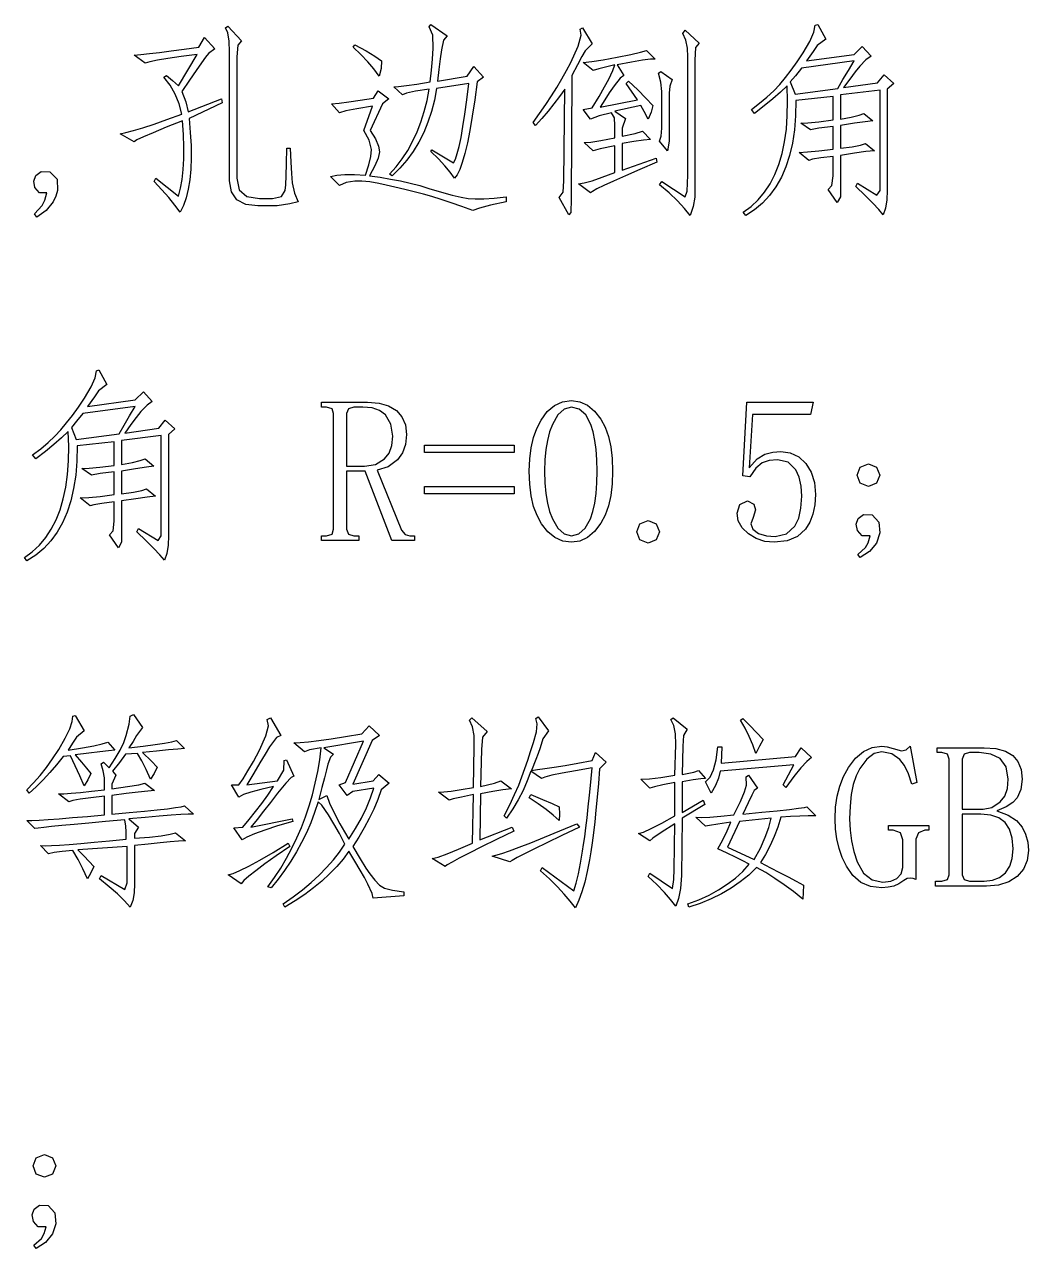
# Model space of a CAD drawing. Extents: x 0 to 420, y 0 to 297.
# Drawn here: x 258.69 to 280.46, y 109.11 to 135.65 of the extents above; entities that cross this region are included whole.
import ezdxf

# ---------------------------------------------------------------- set-up
doc = ezdxf.new("R2010")
doc.units = 0

msp = doc.modelspace()

# ---------------------------------------------------------------- linework, layer by layer
at = {"color": 7, "lineweight": 25}
for points in [[(263.295, 132.317), (263.349, 132.065), (263.513, 131.919), (263.786, 131.878), (264.067, 131.878), (264.268, 131.922), (264.347, 132.054), (264.356, 132.176), (264.365, 132.369), (264.374, 132.633), (264.382, 132.966), (264.453, 132.966), (264.465, 132.665), (264.48, 132.416), (264.496, 132.22), (264.543, 131.99), (264.628, 131.808), (264.444, 131.76), (264.172, 131.72), (263.751, 131.72), (263.489, 131.748), (263.299, 131.847), (263.182, 132.02), (263.137, 132.264), (263.137, 135.054), (263.127, 135.291), (263.098, 135.467), (263.049, 135.58), (263.102, 135.615), (263.4, 135.299), (263.321, 135.203), (263.295, 134.948)], [(267.627, 134.264), (267.58, 134.009), (267.518, 133.764), (267.441, 133.531), (267.349, 133.309), (267.242, 133.099), (267.12, 132.9), (266.982, 132.712), (266.83, 132.535), (266.662, 132.369), (266.609, 132.404), (266.751, 132.566), (266.882, 132.738), (267.001, 132.921), (267.108, 133.115), (267.204, 133.32), (267.287, 133.535), (267.36, 133.761), (267.42, 133.999), (267.469, 134.247), (267.171, 134.202), (266.978, 134.161), (266.89, 134.124), (266.697, 134.299), (266.805, 134.306), (266.973, 134.326), (267.2, 134.358), (267.486, 134.404), (267.517, 134.657), (267.541, 134.9), (267.556, 135.133), (267.543, 135.42), (267.469, 135.597), (267.504, 135.65), (267.855, 135.404), (267.78, 135.31), (267.732, 135.097), (267.707, 134.902), (267.677, 134.676), (267.644, 134.422), (268.293, 134.527), (268.434, 134.738), (268.644, 134.51), (268.504, 134.404), (268.453, 134.015), (268.401, 133.665), (268.348, 133.354), (268.294, 133.082), (268.24, 132.85), (268.184, 132.658), (268.128, 132.505), (268.071, 132.391), (268.013, 132.317), (267.922, 132.445), (267.806, 132.584), (267.667, 132.734), (267.504, 132.896), (267.521, 132.931), (267.995, 132.65), (268.035, 132.731), (268.075, 132.85), (268.116, 133.007), (268.157, 133.203), (268.199, 133.437), (268.242, 133.709), (268.285, 134.02), (268.328, 134.369)], [(276.681, 135.001), (276.856, 135.176), (277.049, 134.966), (276.935, 134.885), (276.803, 134.747), (276.702, 134.621), (276.585, 134.466), (276.453, 134.282), (277.189, 134.387), (277.33, 134.562), (277.54, 134.369), (277.4, 134.247), (277.4, 132.054), (277.39, 131.847), (277.361, 131.671), (277.312, 131.527), (277.216, 131.638), (277.084, 131.777), (276.918, 131.945), (276.716, 132.141), (276.751, 132.211), (277.172, 131.948), (277.242, 132.054), (277.242, 134.229), (276.382, 134.124), (276.382, 133.597), (276.618, 133.642), (276.788, 133.683), (276.891, 133.72), (277.084, 133.562), (276.92, 133.543), (276.687, 133.508), (276.382, 133.457), (276.382, 132.966), (276.638, 133.001), (276.819, 133.036), (276.926, 133.071), (277.119, 132.913), (276.936, 132.894), (276.69, 132.859), (276.382, 132.808), (276.382, 131.913), (276.312, 131.79), (276.119, 132.071), (276.198, 132.163), (276.225, 132.369), (276.225, 132.79), (275.956, 132.757), (275.78, 132.728), (275.698, 132.703), (275.488, 132.878), (275.671, 132.886), (275.917, 132.909), (276.225, 132.948), (276.225, 133.44), (275.918, 133.404), (275.733, 133.369), (275.523, 133.51), (275.679, 133.518), (275.913, 133.541), (276.225, 133.58), (276.225, 134.089), (275.418, 134.001), (275.411, 133.673), (275.387, 133.365), (275.344, 133.078), (275.282, 132.811), (275.201, 132.564), (275.103, 132.338), (274.985, 132.131), (274.849, 131.946), (274.695, 131.78), (274.521, 131.635), (274.33, 131.51), (274.277, 131.58), (274.447, 131.706), (274.601, 131.851), (274.738, 132.014), (274.858, 132.196), (274.962, 132.396), (275.049, 132.615), (275.12, 132.852), (275.174, 133.108), (275.211, 133.383), (275.232, 133.675), (275.237, 133.987), (275.225, 134.317), (275.082, 134.181), (274.918, 134.036), (274.731, 133.883), (274.523, 133.72), (274.453, 133.808), (274.629, 133.941), (274.79, 134.076), (274.936, 134.213), (275.067, 134.352), (275.191, 134.5), (275.317, 134.663), (275.445, 134.842), (275.575, 135.036), (275.722, 135.282), (275.809, 135.48), (275.839, 135.633), (275.891, 135.65), (276.067, 135.334), (275.882, 135.194), (275.793, 135.067), (275.646, 134.861)], [(262.979, 133.948), (262.26, 133.615), (262.288, 133.309), (262.305, 133.023), (262.308, 132.757), (262.299, 132.511), (262.278, 132.285), (262.244, 132.079), (262.197, 131.893), (262.138, 131.726), (262.067, 131.58), (261.953, 131.733), (261.821, 131.896), (261.672, 132.067), (261.505, 132.247), (261.54, 132.317), (262.032, 131.931), (262.076, 132.102), (262.11, 132.293), (262.134, 132.505), (262.146, 132.738), (262.148, 132.992), (262.139, 133.267), (262.119, 133.562), (261.763, 133.421), (261.479, 133.304), (261.269, 133.213), (261.131, 133.147), (261.067, 133.106), (260.768, 133.282), (260.893, 133.308), (261.057, 133.352), (261.26, 133.413), (261.501, 133.492), (261.782, 133.589), (262.102, 133.703), (262.045, 133.931), (261.961, 134.141), (261.852, 134.334), (261.716, 134.51), (261.768, 134.545), (261.904, 134.435), (262.032, 134.317), (262.435, 135.001), (262.087, 134.954), (261.801, 134.911), (261.576, 134.873), (261.413, 134.838), (261.312, 134.808), (261.067, 134.983), (261.218, 134.998), (261.402, 135.018), (261.619, 135.045), (261.87, 135.077), (262.153, 135.115), (262.47, 135.159), (262.593, 135.369), (262.821, 135.124), (262.681, 135.018), (262.618, 134.941), (262.529, 134.819), (262.413, 134.654), (262.271, 134.446), (262.102, 134.194), (262.189, 133.97), (262.242, 133.755), (262.961, 134.036)], [(270.405, 134.247), (270.29, 134.086), (270.169, 133.927), (270.043, 133.769), (269.911, 133.612), (269.773, 133.457), (269.721, 133.527), (269.862, 133.721), (269.995, 133.913), (270.12, 134.101), (270.236, 134.286), (270.345, 134.469), (270.445, 134.649), (270.536, 134.826), (270.695, 135.178), (270.763, 135.418), (270.738, 135.545), (270.791, 135.58), (271.001, 135.229), (270.852, 135.08), (270.777, 134.954), (270.681, 134.776), (270.563, 134.545), (270.545, 131.861), (270.541, 131.576), (270.493, 131.527), (270.282, 131.896), (270.37, 132.014), (270.387, 132.264)], [(273.019, 131.913), (273.058, 132.04), (273.072, 132.387), (273.072, 134.948), (273.068, 135.137), (273.033, 135.307), (272.966, 135.457), (273.019, 135.527), (273.317, 135.247), (273.243, 135.154), (273.229, 134.878), (273.229, 132.124), (273.226, 131.907), (273.19, 131.703), (273.124, 131.51), (273.004, 131.663), (272.852, 131.826), (272.67, 131.997), (272.458, 132.176), (272.51, 132.247)], [(266.381, 134.527), (266.267, 134.685), (266.135, 134.843), (265.986, 135.001), (265.82, 135.159), (265.855, 135.211), (266.098, 135.079), (266.291, 134.962), (266.434, 134.861), (266.429, 134.698)], [(271.493, 133.773), (271.721, 133.615), (271.65, 133.404), (271.65, 133.229), (271.936, 133.29), (272.089, 133.334), (272.265, 133.159), (272.111, 133.141), (271.906, 133.112), (271.65, 133.071), (271.65, 132.492), (272.387, 132.755), (272.405, 132.668), (272.036, 132.508), (271.722, 132.37), (271.462, 132.253), (271.256, 132.158), (271.105, 132.084), (271.009, 132.032), (270.966, 132.001), (270.703, 132.194), (270.825, 132.216), (270.997, 132.264), (271.22, 132.339), (271.493, 132.44), (271.493, 133.018), (271.172, 132.957), (271.019, 132.913), (270.826, 133.089), (270.97, 133.1), (271.192, 133.135), (271.493, 133.194), (271.493, 133.457), (271.484, 133.624), (271.422, 133.738), (271.151, 133.668), (270.966, 133.597), (270.808, 133.808), (271.001, 133.843), (271.15, 134.092), (271.27, 134.299), (271.361, 134.466), (271.451, 134.652), (271.493, 134.773), (271.146, 134.69), (271.019, 134.65), (270.808, 134.826), (270.992, 134.846), (271.237, 134.884), (271.545, 134.94), (271.842, 134.999), (272.052, 135.049), (272.177, 135.089), (272.37, 134.896), (272.266, 134.895), (272.093, 134.874), (271.853, 134.833), (271.545, 134.773), (271.686, 134.545), (271.607, 134.488), (271.475, 134.317), (271.372, 134.165), (271.272, 134.013), (271.177, 133.861), (271.984, 134.018), (271.738, 134.369), (271.791, 134.422), (271.99, 134.231), (272.165, 134.056), (272.317, 133.896), (272.282, 133.751), (272.212, 133.597), (272.129, 133.76), (272.054, 133.896)], [(275.4, 134.141), (276.33, 134.264), (276.439, 134.455), (276.556, 134.654), (276.681, 134.861), (275.54, 134.703), (275.409, 134.54), (275.295, 134.404)], [(272.668, 133.124), (272.633, 132.913), (272.458, 133.124), (272.497, 133.229), (272.51, 133.404), (272.51, 134.194), (272.493, 134.4), (272.44, 134.597), (272.493, 134.633), (272.738, 134.457), (272.686, 134.312), (272.668, 134.159)], [(268.416, 131.615), (268.172, 131.704), (267.942, 131.785), (267.728, 131.856), (267.527, 131.919), (267.342, 131.973), (267.171, 132.018), (266.936, 132.076), (266.725, 132.126), (266.537, 132.168), (266.372, 132.203), (266.178, 132.236), (266.006, 132.253), (265.855, 132.255), (265.666, 132.227), (265.521, 132.159), (265.328, 132.352), (265.468, 132.38), (265.64, 132.396), (265.845, 132.398), (266.083, 132.387), (266.16, 132.604), (266.204, 132.788), (266.214, 132.94), (266.168, 133.143), (266.048, 133.352), (266.241, 133.878), (265.896, 133.824), (265.656, 133.777), (265.521, 133.738), (265.346, 133.931), (265.515, 133.945), (265.723, 133.97), (265.971, 134.006), (266.258, 134.054), (266.363, 134.211), (266.592, 134.036), (266.451, 133.931), (266.188, 133.352), (266.304, 133.168), (266.371, 133.013), (266.39, 132.887), (266.362, 132.755), (266.288, 132.583), (266.171, 132.369), (266.401, 132.337), (266.626, 132.3), (266.844, 132.258), (267.055, 132.21), (267.261, 132.156), (267.46, 132.097), (267.734, 132.015), (267.967, 131.951), (268.159, 131.905), (268.311, 131.878), (268.461, 131.867), (268.649, 131.869), (268.873, 131.885), (269.135, 131.913), (269.135, 131.808), (268.798, 131.732), (268.558, 131.668)], [(259.174, 132.001), (259.016, 132.001), (258.92, 132.115), (258.893, 132.255), (258.937, 132.378), (259.051, 132.466), (259.244, 132.457), (259.402, 132.299), (259.411, 132.054), (259.374, 131.931), (259.314, 131.808), (259.165, 131.615), (258.963, 131.475), (258.911, 131.545), (259.078, 131.729), (259.132, 131.845)], [(261.095, 127.513), (261.271, 127.688), (261.464, 127.477), (261.35, 127.396), (261.218, 127.258), (261.117, 127.132), (261, 126.977), (260.867, 126.793), (261.604, 126.899), (261.745, 127.074), (261.955, 126.881), (261.815, 126.758), (261.815, 124.565), (261.805, 124.359), (261.776, 124.183), (261.727, 124.039), (261.63, 124.15), (261.499, 124.289), (261.332, 124.457), (261.13, 124.653), (261.166, 124.723), (261.587, 124.46), (261.657, 124.565), (261.657, 126.741), (260.797, 126.635), (260.797, 126.109), (261.033, 126.154), (261.203, 126.195), (261.306, 126.232), (261.499, 126.074), (261.335, 126.054), (261.101, 126.019), (260.797, 125.969), (260.797, 125.477), (261.053, 125.513), (261.234, 125.548), (261.341, 125.583), (261.534, 125.425), (261.351, 125.405), (261.105, 125.37), (260.797, 125.32), (260.797, 124.425), (260.727, 124.302), (260.534, 124.583), (260.613, 124.675), (260.639, 124.881), (260.639, 125.302), (260.37, 125.269), (260.195, 125.24), (260.113, 125.214), (259.902, 125.39), (260.086, 125.398), (260.331, 125.421), (260.639, 125.46), (260.639, 125.951), (260.332, 125.916), (260.148, 125.881), (259.938, 126.021), (260.093, 126.029), (260.327, 126.053), (260.639, 126.092), (260.639, 126.6), (259.832, 126.513), (259.826, 126.185), (259.802, 125.877), (259.758, 125.59), (259.697, 125.322), (259.616, 125.076), (259.517, 124.849), (259.4, 124.643), (259.264, 124.457), (259.109, 124.292), (258.936, 124.146), (258.745, 124.021), (258.692, 124.092), (258.862, 124.218), (259.015, 124.362), (259.152, 124.526), (259.273, 124.707), (259.377, 124.908), (259.464, 125.127), (259.534, 125.364), (259.589, 125.62), (259.626, 125.894), (259.647, 126.187), (259.651, 126.498), (259.639, 126.828), (259.497, 126.692), (259.332, 126.548), (259.146, 126.394), (258.938, 126.232), (258.867, 126.32), (259.044, 126.452), (259.205, 126.587), (259.351, 126.724), (259.481, 126.863), (259.605, 127.011), (259.731, 127.175), (259.86, 127.354), (259.99, 127.548), (260.136, 127.793), (260.224, 127.992), (260.253, 128.144), (260.306, 128.162), (260.481, 127.846), (260.297, 127.706), (260.207, 127.578), (260.06, 127.372)], [(259.815, 126.653), (260.745, 126.776), (260.854, 126.967), (260.971, 127.166), (261.095, 127.372), (259.955, 127.214), (259.823, 127.052), (259.709, 126.916)], [(266.974, 126.758), (266.953, 126.542), (266.888, 126.361), (266.781, 126.214), (266.575, 126.061), (266.342, 125.986), (266.869, 124.688), (266.948, 124.592), (267.044, 124.565), (267.149, 124.565), (267.149, 124.46), (266.658, 124.46), (266.079, 125.969), (265.676, 125.969), (265.676, 124.706), (265.72, 124.6), (265.834, 124.565), (265.939, 124.565), (265.939, 124.46), (265.132, 124.46), (265.132, 124.565), (265.237, 124.565), (265.36, 124.6), (265.395, 124.706), (265.395, 127.214), (265.36, 127.32), (265.237, 127.355), (265.132, 127.355), (265.132, 127.46), (266.132, 127.46), (266.38, 127.44), (266.588, 127.382), (266.755, 127.284), (266.877, 127.148), (266.95, 126.973)], [(270.549, 124.425), (270.364, 124.45), (270.194, 124.526), (270.04, 124.652), (269.9, 124.828), (269.806, 125.003), (269.732, 125.204), (269.679, 125.433), (269.648, 125.687), (269.637, 125.969), (269.647, 126.232), (269.678, 126.474), (269.729, 126.695), (269.8, 126.895), (269.892, 127.074), (270.028, 127.258), (270.183, 127.39), (270.357, 127.469), (270.549, 127.495), (270.734, 127.47), (270.903, 127.394), (271.054, 127.268), (271.19, 127.092), (271.281, 126.917), (271.353, 126.718), (271.403, 126.494), (271.434, 126.244), (271.444, 125.969), (271.434, 125.693), (271.403, 125.442), (271.353, 125.216), (271.281, 125.014), (271.19, 124.837), (271.054, 124.657), (270.903, 124.528), (270.734, 124.451)], [(275.088, 126.39), (275.297, 126.361), (275.478, 126.277), (275.632, 126.135), (275.749, 125.947), (275.819, 125.722), (275.843, 125.46), (275.829, 125.235), (275.788, 125.034), (275.719, 124.858), (275.623, 124.706), (275.451, 124.55), (275.226, 124.456), (274.948, 124.425), (274.745, 124.445), (274.558, 124.507), (274.387, 124.609), (274.25, 124.741), (274.168, 124.89), (274.141, 125.056), (274.202, 125.241), (274.369, 125.32), (274.509, 125.249), (274.545, 125.127), (274.492, 124.96), (274.439, 124.828), (274.481, 124.706), (274.606, 124.618), (274.779, 124.565), (274.966, 124.548), (275.213, 124.605), (275.395, 124.776), (275.478, 124.949), (275.528, 125.166), (275.545, 125.425), (275.53, 125.644), (275.486, 125.834), (275.413, 125.995), (275.248, 126.159), (275.018, 126.214), (274.838, 126.197), (274.685, 126.144), (274.549, 126.034), (274.422, 125.846), (274.264, 125.863), (274.352, 127.46), (275.79, 127.46), (275.738, 127.197), (274.474, 127.197), (274.404, 126.039), (274.577, 126.236), (274.746, 126.337), (274.915, 126.377)], [(265.676, 126.074), (266.062, 126.074), (266.303, 126.113), (266.5, 126.232), (266.598, 126.357), (266.656, 126.52), (266.676, 126.723), (266.636, 126.988), (266.518, 127.188), (266.393, 127.281), (266.229, 127.336), (266.027, 127.355), (265.834, 127.355), (265.72, 127.32), (265.676, 127.214)], [(270.549, 127.355), (270.394, 127.313), (270.257, 127.187), (270.137, 126.977), (270.077, 126.816), (270.03, 126.635), (269.997, 126.433), (269.977, 126.211), (269.97, 125.969), (269.977, 125.714), (269.997, 125.483), (270.03, 125.276), (270.077, 125.093), (270.137, 124.934), (270.257, 124.729), (270.394, 124.606), (270.549, 124.565), (270.712, 124.606), (270.85, 124.729), (270.962, 124.934), (271.015, 125.093), (271.057, 125.276), (271.087, 125.483), (271.105, 125.714), (271.111, 125.969), (271.105, 126.211), (271.088, 126.433), (271.06, 126.635), (271.021, 126.816), (270.97, 126.977), (270.861, 127.187), (270.721, 127.313)], [(267.362, 126.372), (267.362, 126.53), (269.309, 126.53), (269.309, 126.372)], [(277.235, 125.881), (277.165, 125.706), (276.989, 125.635), (276.814, 125.706), (276.744, 125.881), (276.814, 126.056), (276.989, 126.127), (277.165, 126.056)], [(267.362, 125.477), (267.362, 125.635), (269.309, 125.635), (269.309, 125.477)], [(277.025, 124.565), (276.858, 124.565), (276.753, 124.679), (276.726, 124.82), (276.77, 124.942), (276.884, 125.03), (277.068, 125.021), (277.217, 124.863), (277.235, 124.627), (277.165, 124.407), (277.016, 124.223), (276.814, 124.092), (276.761, 124.162), (276.928, 124.311), (276.983, 124.414)], [(272.458, 124.653), (272.388, 124.477), (272.213, 124.407), (272.037, 124.477), (271.967, 124.653), (272.037, 124.828), (272.213, 124.899), (272.388, 124.828)], [(261.426, 119.287), (261.332, 119.498), (261.239, 119.685), (261.145, 119.849), (260.882, 119.831), (260.75, 119.651), (260.601, 119.463), (260.672, 119.375), (260.584, 119.182), (260.584, 119.077), (260.929, 119.129), (261.169, 119.17), (261.303, 119.2), (261.514, 119.042), (261.363, 119.029), (261.158, 119.007), (260.899, 118.976), (260.584, 118.936), (260.584, 118.533), (260.964, 118.567), (261.293, 118.597), (261.57, 118.625), (261.795, 118.65), (261.969, 118.673), (262.092, 118.692), (262.163, 118.708), (262.356, 118.533), (262.244, 118.53), (262.083, 118.521), (261.873, 118.507), (261.615, 118.486), (261.308, 118.46), (260.952, 118.428), (261.163, 118.252), (261.075, 118.112), (261.075, 118.007), (261.401, 118.034), (261.658, 118.064), (261.848, 118.095), (261.97, 118.129), (262.18, 117.954), (262.035, 117.944), (261.852, 117.929), (261.631, 117.908), (261.372, 117.881), (261.075, 117.849), (261.075, 117.024), (261.073, 116.827), (261.044, 116.658), (260.987, 116.515), (260.86, 116.652), (260.707, 116.801), (260.527, 116.959), (260.321, 117.129), (260.356, 117.2), (260.865, 116.901), (260.917, 117.042), (260.917, 117.831), (259.847, 117.761), (259.98, 117.627), (260.096, 117.504), (260.198, 117.393), (260.128, 117.257), (260.057, 117.129), (259.96, 117.346), (259.855, 117.551), (259.742, 117.743), (259.512, 117.72), (259.336, 117.697), (259.215, 117.673), (259.04, 117.849), (259.138, 117.847), (259.275, 117.851), (259.449, 117.86), (259.663, 117.875), (259.914, 117.895), (260.204, 117.921), (260.533, 117.952), (260.9, 117.989), (260.9, 118.147), (260.891, 118.274), (260.865, 118.41), (260.45, 118.373), (260.085, 118.339), (259.768, 118.309), (259.5, 118.283), (259.281, 118.261), (259.111, 118.242), (258.99, 118.228), (258.917, 118.217), (258.742, 118.393), (258.853, 118.395), (259.008, 118.403), (259.206, 118.415), (259.446, 118.433), (259.73, 118.455), (260.056, 118.483), (260.426, 118.515), (260.426, 118.919), (260.128, 118.885), (259.9, 118.853), (259.742, 118.824), (259.654, 118.796), (259.426, 118.972), (259.545, 118.975), (259.704, 118.986), (259.904, 119.003), (260.145, 119.028), (260.426, 119.059), (260.426, 119.322), (260.4, 119.467), (260.356, 119.621), (260.408, 119.656), (260.531, 119.533), (260.659, 119.735), (260.764, 119.919), (260.844, 120.086), (260.9, 120.235), (260.965, 120.48), (260.987, 120.656), (261.057, 120.691), (261.25, 120.41), (261.119, 120.235), (261.047, 120.108), (260.952, 119.972), (261.263, 120.006), (261.522, 120.039), (261.729, 120.071), (261.884, 120.101), (261.987, 120.129), (262.163, 119.954), (262.014, 119.942), (261.812, 119.923), (261.557, 119.898), (261.25, 119.866), (261.443, 119.682), (261.566, 119.551), (261.505, 119.415)], [(259.794, 120.673), (259.987, 120.34), (259.821, 120.2), (259.735, 120.068), (259.636, 119.919), (259.947, 119.969), (260.193, 120.015), (260.377, 120.057), (260.496, 120.094), (260.654, 119.919), (260.515, 119.906), (260.325, 119.884), (260.085, 119.853), (259.794, 119.814), (259.925, 119.66), (260.036, 119.525), (260.128, 119.41), (260.066, 119.274), (259.987, 119.147), (259.892, 119.359), (259.792, 119.576), (259.689, 119.796), (259.531, 119.779), (259.389, 119.601), (259.245, 119.433), (259.098, 119.275), (258.947, 119.127), (258.794, 118.989), (258.742, 119.059), (258.887, 119.207), (259.029, 119.368), (259.168, 119.543), (259.303, 119.733), (259.435, 119.936), (259.576, 120.179), (259.674, 120.379), (259.729, 120.538), (259.742, 120.656)], [(264.181, 119.252), (264.313, 119.485), (264.321, 119.691), (264.374, 119.708), (264.532, 119.358), (264.477, 119.324), (264.36, 119.202), (264.181, 118.989), (264.026, 118.785), (263.878, 118.594), (263.737, 118.417), (263.602, 118.252), (264.497, 118.428), (264.514, 118.375), (264.178, 118.275), (263.9, 118.184), (263.679, 118.103), (263.515, 118.033), (263.409, 117.972), (263.234, 118.235), (263.427, 118.252), (263.566, 118.416), (263.702, 118.586), (263.835, 118.762), (263.966, 118.943), (264.093, 119.129), (263.816, 119.069), (263.598, 119.011), (263.439, 118.955), (263.339, 118.901), (263.181, 119.165), (263.339, 119.165), (263.433, 119.297), (263.538, 119.467), (263.656, 119.674), (263.786, 119.919), (263.926, 120.227), (263.981, 120.449), (263.953, 120.586), (264.023, 120.621), (264.251, 120.235), (264.155, 120.191), (264.006, 119.989), (263.909, 119.832), (263.795, 119.643), (263.663, 119.42), (263.514, 119.165)], [(268.583, 119.129), (268.886, 119.204), (269.022, 119.252), (269.25, 119.077), (269.067, 119.057), (268.844, 119.022), (268.583, 118.972), (268.566, 117.972), (269.267, 118.252), (269.302, 118.165), (268.924, 117.981), (268.601, 117.822), (268.332, 117.688), (268.119, 117.577), (267.962, 117.491), (267.859, 117.43), (267.811, 117.393), (267.53, 117.568), (267.664, 117.602), (267.855, 117.669), (268.103, 117.769), (268.408, 117.901), (268.425, 118.954), (268.164, 118.901), (267.989, 118.86), (267.899, 118.831), (267.671, 119.007), (267.784, 119.013), (267.947, 119.033), (268.161, 119.066), (268.425, 119.112), (268.443, 119.989), (268.439, 120.233), (268.404, 120.426), (268.338, 120.568), (268.39, 120.621), (268.723, 120.322), (268.623, 120.2), (268.601, 119.936)], [(270.601, 116.866), (270.652, 117.038), (270.702, 117.239), (270.749, 117.468), (270.794, 117.726), (270.816, 117.873), (270.84, 118.043), (270.864, 118.235), (270.89, 118.45), (270.917, 118.687), (270.945, 118.946), (270.974, 119.228), (271.004, 119.533), (270.64, 119.473), (270.347, 119.421), (270.126, 119.375), (269.977, 119.336), (269.899, 119.305), (269.671, 119.463), (269.594, 119.254), (269.502, 119.047), (269.397, 118.844), (269.278, 118.643), (269.145, 118.445), (269.092, 118.498), (269.215, 118.735), (269.32, 118.954), (269.408, 119.156), (269.478, 119.34), (269.54, 119.518), (269.603, 119.702), (269.667, 119.891), (269.732, 120.086), (269.796, 120.319), (269.81, 120.491), (269.776, 120.603), (269.829, 120.638), (270.057, 120.34), (269.934, 120.165), (269.873, 119.972), (269.829, 119.849), (269.776, 119.713), (269.688, 119.48), (269.813, 119.496), (269.975, 119.519), (270.175, 119.551), (270.414, 119.589), (270.69, 119.636), (271.004, 119.691), (271.074, 119.866), (271.302, 119.656), (271.162, 119.515), (271.136, 119.197), (271.109, 118.899), (271.082, 118.621), (271.055, 118.364), (271.027, 118.128), (270.999, 117.912), (270.971, 117.716), (270.943, 117.542), (270.894, 117.289), (270.839, 117.059), (270.777, 116.85), (270.71, 116.663), (270.636, 116.498), (270.527, 116.642), (270.397, 116.795), (270.246, 116.957), (270.074, 117.127), (269.881, 117.305), (269.916, 117.375)], [(272.057, 119.287), (272.241, 119.297), (272.486, 119.326), (272.794, 119.375), (272.812, 120.042), (272.808, 120.274), (272.773, 120.455), (272.707, 120.586), (272.759, 120.621), (273.057, 120.375), (272.983, 120.239), (272.97, 120.007), (272.952, 119.393), (273.207, 119.441), (273.303, 119.48), (273.461, 119.305), (273.358, 119.297), (273.188, 119.274), (272.952, 119.235), (272.952, 118.568), (273.408, 118.831), (273.443, 118.743), (272.952, 118.445), (272.935, 117.2), (272.913, 116.923), (272.872, 116.701), (272.812, 116.533), (272.702, 116.679), (272.566, 116.836), (272.404, 117.003), (272.215, 117.182), (272.25, 117.252), (272.742, 116.919), (272.768, 117.112), (272.777, 117.34), (272.794, 118.322), (272.5, 118.133), (272.319, 118.011), (272.25, 117.954), (272.005, 118.112), (272.113, 118.143), (272.281, 118.217), (272.508, 118.336), (272.794, 118.498), (272.794, 119.217), (272.531, 119.165), (272.35, 119.124), (272.25, 119.094)], [(274.707, 120.147), (274.632, 120.002), (274.549, 119.849), (274.482, 120.032), (274.404, 120.213), (274.315, 120.392), (274.215, 120.568), (274.268, 120.603), (274.418, 120.451), (274.564, 120.299)], [(265.058, 118.796), (264.983, 118.569), (264.899, 118.346), (264.805, 118.129), (264.701, 117.918), (264.588, 117.711), (264.466, 117.51), (264.333, 117.313), (264.192, 117.122), (264.041, 116.936), (263.97, 116.954), (264.114, 117.156), (264.249, 117.363), (264.375, 117.576), (264.491, 117.793), (264.599, 118.015), (264.697, 118.242), (264.786, 118.474), (264.866, 118.711), (264.937, 118.953), (264.998, 119.2), (265.051, 119.453), (265.094, 119.71), (265.128, 119.972), (264.87, 119.923), (264.76, 119.884), (264.532, 120.077), (264.67, 120.082), (264.852, 120.098), (265.076, 120.125), (265.343, 120.163), (265.653, 120.211), (266.006, 120.27), (266.163, 120.445), (266.392, 120.235), (266.234, 120.129), (265.813, 119.182), (266.251, 119.252), (266.374, 119.393), (266.602, 119.2), (266.427, 119.059), (266.351, 118.85), (266.265, 118.642), (266.168, 118.436), (266.06, 118.233), (265.942, 118.031), (265.813, 117.831), (265.97, 117.562), (266.093, 117.363), (266.181, 117.235), (266.286, 117.103), (266.392, 116.989), (266.497, 116.927), (266.672, 116.88), (266.918, 116.849), (266.918, 116.761), (266.251, 116.708), (266.231, 116.811), (266.137, 117.015), (266.062, 117.155), (265.968, 117.32), (265.856, 117.51), (265.725, 117.726), (265.6, 117.557), (265.461, 117.394), (265.308, 117.235), (265.142, 117.081), (264.961, 116.932), (264.768, 116.788), (264.56, 116.649), (264.339, 116.515), (264.304, 116.586), (264.52, 116.736), (264.723, 116.89), (264.911, 117.048), (265.085, 117.208), (265.244, 117.372), (265.389, 117.54), (265.52, 117.71), (265.637, 117.884), (265.52, 118.11), (265.403, 118.32), (265.286, 118.515), (265.142, 118.726)], [(265.251, 118.936), (265.304, 118.77), (265.427, 118.515), (265.53, 118.324), (265.629, 118.149), (265.725, 117.989), (265.87, 118.219), (265.997, 118.444), (266.106, 118.665), (266.196, 118.882), (266.269, 119.094), (265.813, 119.024), (265.69, 118.936), (265.514, 119.165), (265.655, 119.217), (266.041, 120.112), (265.181, 119.972), (265.392, 119.831), (265.326, 119.768), (265.269, 119.612), (265.237, 119.489), (265.194, 119.32), (265.14, 119.107), (265.076, 118.849)], [(273.777, 119.463), (273.74, 119.309), (273.675, 119.151), (273.584, 118.989), (273.461, 119.235), (273.556, 119.334), (273.632, 119.493), (273.688, 119.712), (273.724, 119.989), (273.812, 119.989), (273.794, 119.638), (275.408, 119.779), (275.531, 119.972), (275.759, 119.761), (275.652, 119.674), (275.522, 119.537), (275.371, 119.35), (275.198, 119.112), (275.145, 119.165), (275.373, 119.603)], [(277.284, 119.884), (277.114, 119.844), (276.953, 119.724), (276.802, 119.524), (276.723, 119.365), (276.661, 119.176), (276.618, 118.957), (276.591, 118.707), (276.582, 118.428), (276.593, 118.185), (276.624, 117.95), (276.676, 117.72), (276.749, 117.498), (276.885, 117.254), (277.069, 117.108), (277.302, 117.059), (277.475, 117.079), (277.609, 117.138), (277.699, 117.237), (277.74, 117.375), (277.74, 117.972), (277.688, 118.129), (277.53, 118.182), (277.425, 118.182), (277.425, 118.287), (278.302, 118.287), (278.302, 118.182), (278.214, 118.182), (278.074, 118.129), (278.021, 117.989), (278.021, 117.112), (277.96, 117.138), (277.898, 117.147), (277.828, 117.138), (277.758, 117.094), (277.65, 117.02), (277.539, 116.972), (277.418, 116.945), (277.284, 116.936), (277.039, 116.966), (276.828, 117.053), (276.653, 117.198), (276.512, 117.401), (276.424, 117.591), (276.355, 117.789), (276.306, 117.994), (276.276, 118.207), (276.267, 118.428), (276.278, 118.68), (276.313, 118.918), (276.371, 119.14), (276.452, 119.348), (276.556, 119.542), (276.71, 119.745), (276.883, 119.89), (277.074, 119.978), (277.284, 120.007), (277.398, 119.993), (277.53, 119.954), (277.705, 119.901), (277.81, 119.928), (277.898, 120.007), (278.039, 119.217), (277.933, 119.182), (277.857, 119.405), (277.77, 119.584), (277.67, 119.717), (277.495, 119.842)], [(278.444, 116.972), (278.444, 117.077), (278.585, 117.077), (278.707, 117.112), (278.742, 117.217), (278.742, 119.726), (278.707, 119.831), (278.585, 119.866), (278.479, 119.866), (278.479, 119.972), (279.497, 119.972), (279.753, 119.953), (279.961, 119.897), (280.12, 119.805), (280.232, 119.673), (280.299, 119.501), (280.321, 119.287), (280.295, 119.064), (280.216, 118.884), (280.121, 118.782), (279.974, 118.689), (279.778, 118.603), (280.017, 118.51), (280.199, 118.393), (280.321, 118.252), (280.399, 118.094), (280.446, 117.925), (280.462, 117.743), (280.434, 117.525), (280.353, 117.338), (280.216, 117.182), (280.033, 117.065), (279.811, 116.995), (279.549, 116.972)], [(280.023, 119.287), (279.979, 119.557), (279.848, 119.735), (279.646, 119.833), (279.392, 119.866), (279.181, 119.866), (279.067, 119.831), (279.023, 119.726), (279.023, 118.638), (279.479, 118.638), (279.668, 118.678), (279.848, 118.796), (279.945, 118.921), (280.004, 119.085)], [(273.25, 118.463), (273.374, 118.459), (273.553, 118.467), (273.787, 118.486), (274.075, 118.515), (274.214, 118.805), (274.305, 119.018), (274.347, 119.156), (274.338, 119.34), (274.391, 119.375), (274.584, 119.094), (274.514, 119.042), (274.463, 118.946), (274.381, 118.777), (274.268, 118.533), (274.677, 118.571), (275.015, 118.605), (275.281, 118.634), (275.477, 118.658), (275.601, 118.677), (275.654, 118.691), (275.847, 118.498), (275.681, 118.496), (275.5, 118.489), (275.304, 118.478), (275.093, 118.463), (275.025, 118.249), (274.947, 118.045), (274.859, 117.848), (274.761, 117.66), (274.654, 117.48), (274.865, 117.371), (275.064, 117.267), (275.25, 117.169), (275.423, 117.076), (275.584, 116.989), (275.579, 116.836), (275.566, 116.691), (275.363, 116.853), (275.162, 117.002), (274.962, 117.139), (274.763, 117.263), (274.566, 117.375), (274.394, 117.211), (274.21, 117.061), (274.012, 116.925), (273.802, 116.802), (273.578, 116.693), (273.342, 116.597), (273.093, 116.515), (273.075, 116.586), (273.313, 116.676), (273.535, 116.778), (273.741, 116.89), (273.931, 117.012), (274.106, 117.146), (274.265, 117.29), (274.408, 117.445), (274.267, 117.519), (274.106, 117.599), (273.925, 117.685), (273.724, 117.779), (273.833, 117.975), (273.927, 118.168), (274.005, 118.358), (273.726, 118.317), (273.545, 118.287), (273.461, 118.27)], [(269.671, 118.954), (269.926, 118.847), (270.131, 118.759), (270.285, 118.691), (270.294, 118.529), (270.285, 118.393), (270.152, 118.509), (270, 118.629), (269.828, 118.754), (269.636, 118.884)], [(273.935, 117.814), (274.514, 117.551), (274.649, 117.797), (274.755, 118.029), (274.833, 118.245), (274.882, 118.445), (274.198, 118.375)], [(279.497, 117.077), (279.681, 117.097), (279.836, 117.159), (279.962, 117.261), (280.054, 117.4), (280.11, 117.573), (280.128, 117.779), (280.109, 118.013), (280.05, 118.204), (279.953, 118.349), (279.816, 118.451), (279.641, 118.512), (279.427, 118.533), (279.023, 118.533), (279.023, 117.217), (279.067, 117.112), (279.181, 117.077)], [(268.829, 117.621), (268.915, 117.639), (269.043, 117.678), (269.211, 117.736), (269.421, 117.814), (269.672, 117.911), (269.964, 118.029), (270.297, 118.166), (270.671, 118.322), (270.723, 118.252), (270.345, 118.069), (270.02, 117.911), (269.75, 117.779), (269.535, 117.671), (269.374, 117.588), (269.267, 117.53), (269.215, 117.498)], [(264.444, 117.831), (264.152, 117.628), (263.906, 117.453), (263.707, 117.305), (263.555, 117.184), (263.45, 117.09), (263.392, 117.024), (263.111, 117.217), (263.215, 117.246), (263.364, 117.309), (263.558, 117.406), (263.797, 117.537), (264.081, 117.702), (264.409, 117.901)], [(259.369, 110.904), (259.299, 110.729), (259.123, 110.659), (258.948, 110.729), (258.878, 110.904), (258.948, 111.08), (259.123, 111.15), (259.299, 111.08)], [(259.159, 109.588), (258.992, 109.588), (258.887, 109.702), (258.86, 109.843), (258.904, 109.966), (259.018, 110.053), (259.202, 110.045), (259.352, 109.887), (259.369, 109.65), (259.299, 109.431), (259.15, 109.246), (258.948, 109.115), (258.895, 109.185), (259.062, 109.334), (259.117, 109.437)]]:
    msp.add_lwpolyline(points, close=True, dxfattribs=at)

doc.saveas('drawing.dxf')
